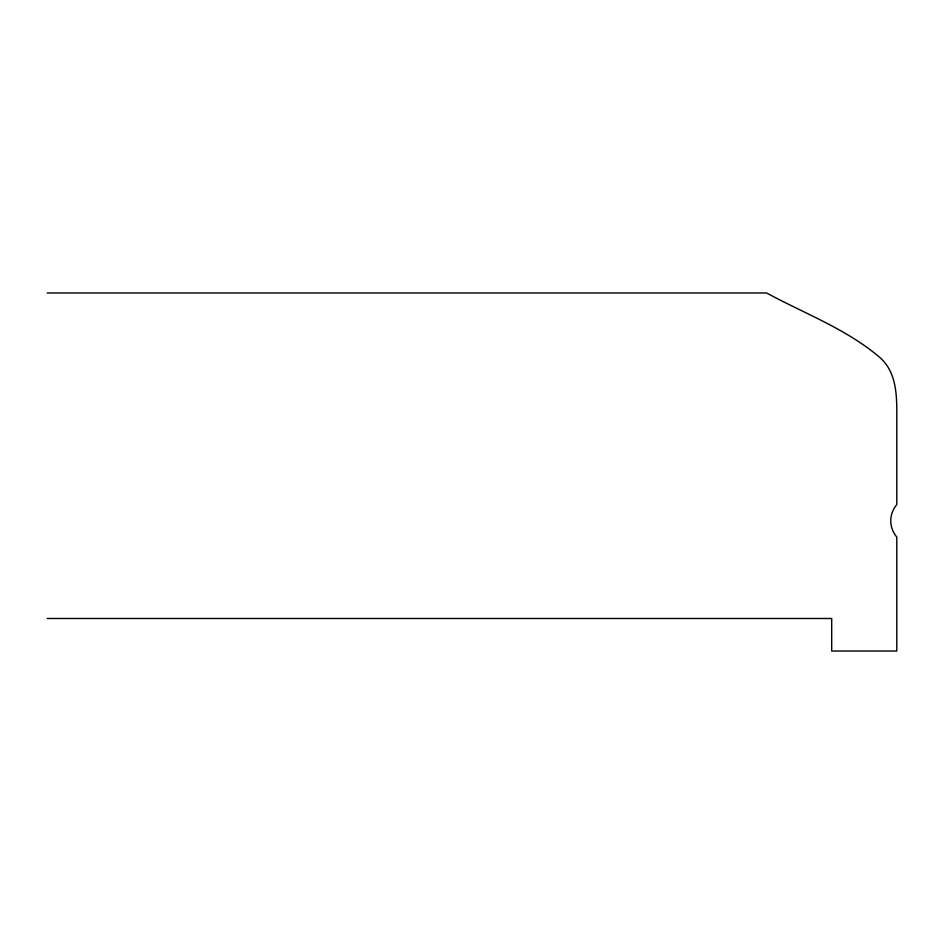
<?xml version="1.0" encoding="UTF-8"?>
<svg xmlns="http://www.w3.org/2000/svg" width="944" height="944" viewBox="0 0 944 944"><rect width="100%" height="100%" fill="white"/><g stroke="black" fill="none" stroke-linecap="round" stroke-linejoin="round"><path stroke-width="1.42" d="M47.2 292.97L766.599 292.97C804.89 313.797 847.205 329.279 880.528 358.071C898.487 374.65 896.717 400.893 896.8 423.172L896.8 504.556C888.741 514.362 888.741 527.295 896.8 537.101L896.8 651.03L831.699 651.03L831.699 618.485L47.2 618.485"/></g></svg>
